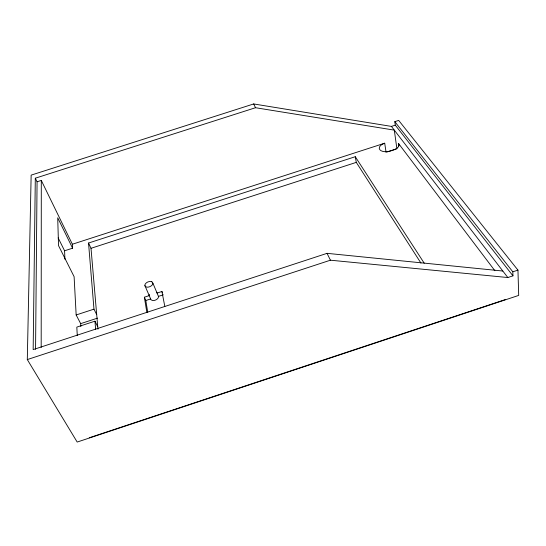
<?xml version="1.0" encoding="UTF-8"?>
<svg xmlns="http://www.w3.org/2000/svg" width="546" height="546" viewBox="0 0 546 546"><rect width="100%" height="100%" fill="white"/><g stroke="black" fill="none" stroke-linecap="round" stroke-linejoin="round"><path stroke-width="0.82" d="M41.189 347.474L41.298 180.433L37.067 181.791L35.565 349.338M386.861 152.027L396.901 148.771L394.301 130.132L255.528 107.719L35.306 178.208L33.163 349.59L327.054 253.337L502.839 271.034M27.3 359.575L31.149 175.123L253.672 103.945L391.427 126.399L395.284 125.157L512.953 275.839L507.841 277.539L330.426 260.196L27.3 359.575L77.184 442.055L518.7 295.406L517.949 270.113L398.676 120.407L394.806 121.656L395.284 125.157M394.806 121.656L512.817 271.819L517.949 270.113M89.251 437.776L505.596 299.488M80.849 326.528L80.678 323.635L97.516 318.134M97.727 326.672L94.963 321.178L76.815 327.109L77.273 335.613M80.678 323.635L76.16 314.967L93.973 309.145L88.541 243.031L355.275 156.709L424.215 263.192M146.84 312.271L144.362 297.222L149.222 295.632L149.174 295.174A4.177 2.566 -23 0 1 149.379 294.437M162.469 292.813L161.916 291.489L157.064 293.072L156.695 292.267M147.748 312.244L145.802 300.518L150.648 298.935L144.895 285.585M150.648 298.935L151.003 299.747L152.368 300.464A4.163 2.573 -23.1 0 0 156.333 299.645A4.163 2.573 -23.1 0 0 158.511 296.84L158.456 296.382L163.295 294.799M64.919 259.2L64.585 250.785L72.577 248.198L72.365 244.239L384.705 143.209L386.07 152.286M97.946 329.211L91.011 248.3L356.292 162.374L420.959 263.097M391.427 126.399L507.841 277.539M398.88 146L398.539 143.509L494.894 270.734M93.973 309.145L96.697 314.619M58.156 237.885L64.585 250.785M35.306 178.208L37.067 181.791M253.672 103.945L255.528 107.719M327.054 253.337L330.426 260.196M72.577 248.198L57.712 217.779L58.531 245.625L74.106 276.665L76.16 314.967M41.298 180.433L72.365 244.239M88.541 243.031L91.011 248.3M398.539 143.509L399.03 144.601C398.921 148.867 393.591 149.897 390.383 151.003A8.374 4.477 -10 0 1 379.757 149.631A8.374 4.477 -10 0 1 384.705 143.209M144.362 297.222L145.802 300.518M152.819 282.999L158.456 296.382M161.916 291.489L164.81 306.381M355.275 156.709L356.292 162.374M94.963 321.178L95.652 329.607M512.817 271.819L512.953 275.839M151.87 281.763L151.078 281.504A4.225 2.546 -22.8 0 0 144.854 285.128L145.25 286.384L146.621 287.087A4.225 2.546 -22.8 0 0 150.641 286.254A4.225 2.546 -22.8 0 0 152.873 283.449L151.87 281.763"/></g></svg>
